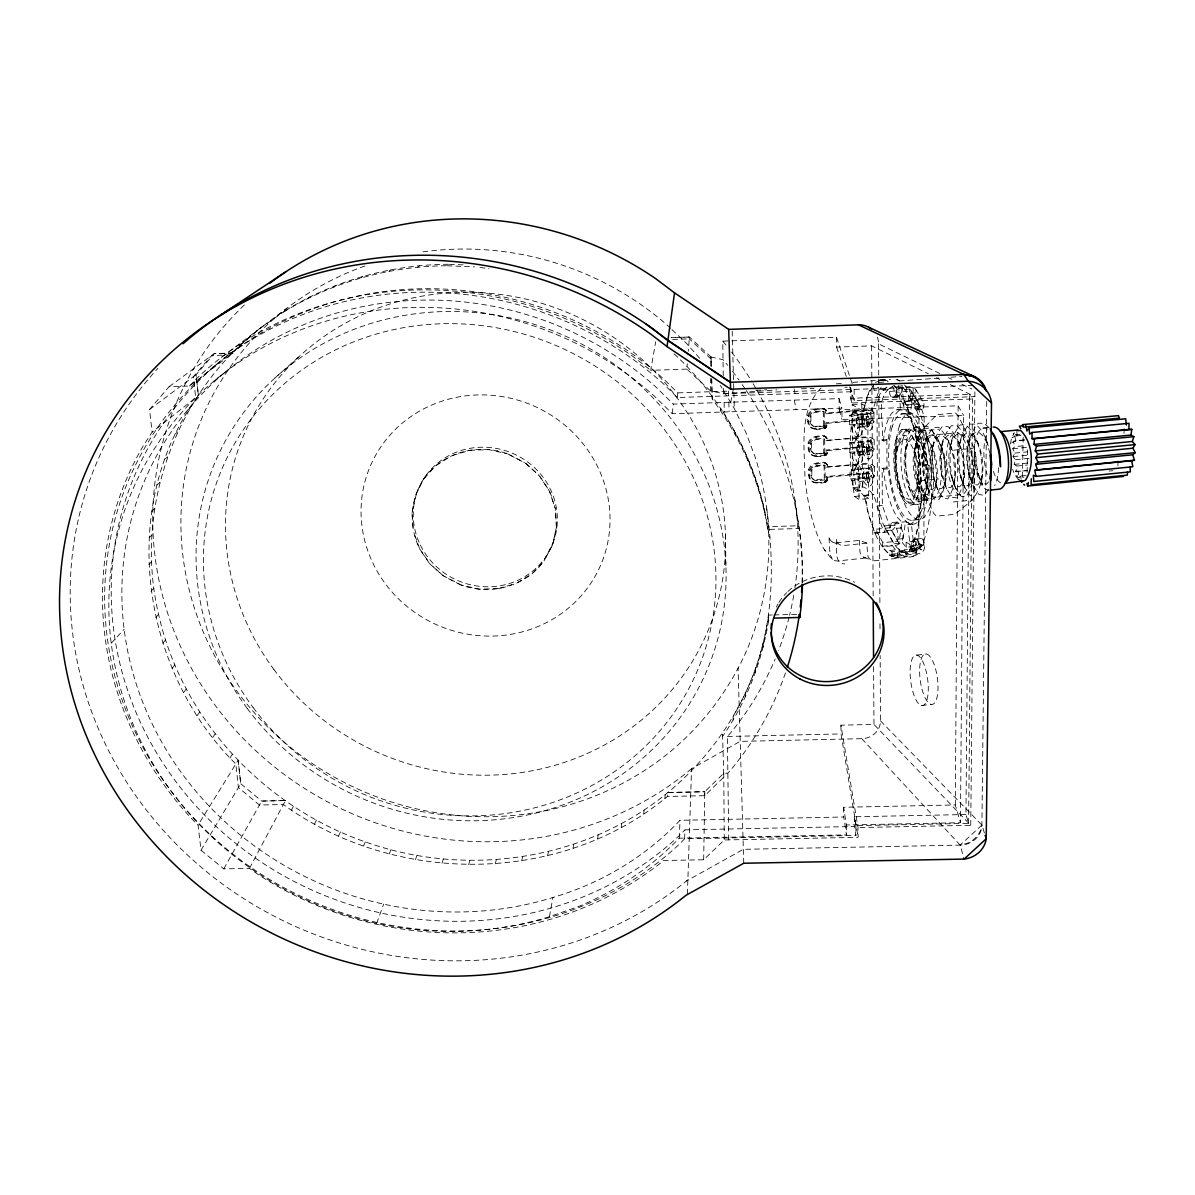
<?xml version="1.0" encoding="UTF-8"?>
<svg xmlns="http://www.w3.org/2000/svg" width="1195" height="1195" viewBox="0 0 1195 1195"><rect width="100%" height="100%" fill="white"/><g stroke="black" fill="none" stroke-linecap="round" stroke-linejoin="round"><path stroke-width="0.75" stroke-dasharray="5 3.75" d="M886.869 387.09L879.878 394.006L876.966 401.998L877.518 505.933L883.015 523.679L894.039 543.815L897.012 547.788L904.675 552.404L916.072 547.28L918.821 544.457L918.955 416.696L915.415 406.808L904.69 389.48L901.09 385.477M923.884 543.934L923.974 495.985L922.435 494.954A57.763 19.568 84.8 0 1 907.737 524.71L910.799 551.717L921.121 546.757L923.884 543.934L918.821 544.457M924.034 466.155L924.123 416.218L920.553 406.345L909.768 389.032L906.841 414.904L907.647 415.666A57.763 19.568 84.8 0 1 922.48 465.184L924.034 466.155L929.157 465.662L929.083 495.477L923.974 495.985M802.547 582.533A344.548 325.817 22.3 0 0 799.171 528.534L767.743 529.445C760.214 482.347 740.706 437.236 712.235 399.04L711.697 378.77M772.224 614.992L768.609 615.096L768.564 620.997C761.753 662.194 746.412 702.077 722.557 736.434L722.512 732.729L723.797 777.108L704.721 795.691L667.437 796.467C560.321 885.57 394.933 885.405 283.32 804.519L259.449 805.027L238.402 787.565L235.818 763.978C140.457 669.917 117.289 505.216 198.385 395.575L196.099 374.722L214.234 353.66L232.965 353.003L189.467 386.03L169.078 386.717L149.509 409.526L152.153 432.127L143.37 445.615A339.753 318.587 21.5 0 0 191.708 818.754L198.071 825.043L200.999 850.228L223.779 868.884L249.486 868.392L258.165 874.546A339.753 318.587 21.5 0 0 660.73 862.88L663.464 860.534L703.676 859.758L724.275 839.966L858.1 837.336L858.01 827.552L840.936 725.186L873.963 724.424L970.743 825.312L858.01 827.552M955.313 804.967L958.121 405.822L839.204 409.706L839.084 398.622L673.293 404.089L655.906 387.016A323.008 303.216 21.6 0 0 241.256 359.695A323.008 303.216 21.6 0 0 163.476 745.172A323.008 303.216 21.6 0 0 552.912 897.475A301.573 282.677 20.2 0 0 680.03 820.308L843.76 816.992L846.478 834.887L679.223 838.188C650.857 867.66 616.306 890.738 578.619 906.512L549.446 916.67A330.134 309.176 21.4 0 1 151.406 761.036A330.134 309.176 21.4 0 1 230.74 367.985A330.134 309.176 21.4 0 1 654.487 396.232L672.277 413.694L841.877 408.152L841.997 419.46L963.663 415.531L960.466 822.698L846.374 824.983L843.655 807.267L955.313 804.967L960.466 822.698M766.622 508.159C775.674 570.373 773.195 635.83 745.292 693.294C726.665 732.625 698.985 767.384 665.152 794.705C582.204 861.326 464.75 877.414 365.282 841.877C264.14 806.879 181.894 719.435 158.576 614.305C133.511 508.741 175.531 391.616 262.467 326.549M710.876 366.043L711.025 357.021L689.425 337.005L671.022 337.662L689.41 337.035L688.275 351.315M965.948 814.527L854.395 816.782L855.844 825.64L968.607 823.385L965.948 814.527L969.623 394.32L850.437 398.249L850.317 387.135L844.895 387.329M968.607 823.385L972.506 398.996L969.623 394.32M970.743 825.312L974.896 391.84M986.726 401.401L981.902 825.088L980.288 830.943A24.318 22.063 -8.5 0 1 966.576 843.58L960.168 845.119L743.335 849.316L686.453 880.999M703.676 859.758L704.766 791.732L723.767 773.255L727.86 773.15L730.474 770.282A342.98 324.502 22.4 0 0 785.578 672.516M704.721 795.691L704.781 791.747L667.661 792.509L667.437 796.467M711.234 366.238L711.04 357.006L723.02 359.68A342.98 324.502 22.4 0 1 727.77 365.341M899.312 485.304L902.852 495.701L907.184 501.766L911.561 502.512C922.674 484.319 921.554 455.683 906.885 439.551L902.748 439.431C890.275 453.995 895.877 476.551 902.18 492.833C895.563 473.25 892.023 446.885 906.168 429.946L911.695 430.051C928.649 448.185 933.878 480.211 920.643 501.601L916.207 500.854C901.418 480.719 899.387 448.962 915.236 429.095L920.822 429.199C937.851 447.214 943.094 479.404 929.725 500.675L925.229 499.958C910.381 479.882 908.29 448.005 924.273 428.258L929.919 428.348C947.052 446.258 952.281 478.612 938.792 499.764L934.221 499.047C919.328 479.061 917.177 447.064 933.31 427.407L939.016 427.496C956.224 445.287 961.467 477.821 947.829 498.853L943.214 498.136C928.246 478.224 926.065 446.123 942.317 426.57L948.083 426.645C965.396 444.331 970.624 477.029 956.866 497.942L952.176 497.239C937.164 477.403 934.923 445.182 951.31 425.734L957.135 425.808C974.403 442.942 979.825 476.7 965.874 497.03L961.124 496.328C946.052 476.581 943.766 444.241 960.302 424.897L966.172 424.957C983.515 441.956 988.952 475.924 974.866 496.119L970.056 495.432C954.924 475.759 952.579 443.3 969.264 424.061L975.195 424.12C983.261 429.931 986.592 439.76 989.087 448.991M1022.472 477.163L1023.174 436.414M1027.102 472.354L1027.521 448.244M973.089 385.447L723.528 393.738L710.428 390.84L710.652 378.442M1117.908 465.841L1118.132 458.507M1124.002 433.456L1124.241 426.092M687.394 894.159L691.561 768.714L740.123 741.378L861.819 738.689A18.821 17.447 -6.4 0 0 880.491 720.854L880.162 655.532M917.536 488.023L917.148 462.226L914.743 451.142M926.737 487.097L927.215 473.982L925.647 459.522L922.181 446.034M684.615 838.8L684.959 829.868L854.485 826.492L855.934 835.424L684.615 838.8L680.358 843.222A337.528 316.511 21.5 0 1 209.947 834.319A337.528 316.511 21.5 0 1 192.858 385.417A337.528 316.511 21.5 0 1 662.852 383.281L677.326 397.517L851.841 391.721L851.945 402.954L972.506 398.996M935.924 486.186L936.447 473.086L934.878 458.626L931.398 445.152M945.096 485.275L945.648 472.174L944.095 457.745L940.584 444.286M954.252 484.363L954.835 471.278L953.281 456.848L949.771 443.405M679.223 838.188L680.03 820.308M963.394 483.452L964.006 470.382L962.468 455.967L958.928 442.538M972.506 482.556L973.148 469.486L971.625 455.086L968.084 441.672M823.489 425.45L823.265 410.871L814.766 411.618A6.274 5.796 -55 0 0 810.016 415.576L810.061 421.88A5.811 5.363 -54.8 0 0 814.885 426.301L824.416 426.092L824.221 411.528L823.086 410.826M824.774 453.428L823.728 452.8L823.684 438.192L824.655 438.983L824.819 453.368L815.348 453.547A5.781 5.333 -53.1 0 1 810.554 449.171L810.509 442.927A6.229 5.751 -53.3 0 1 815.244 438.983L823.699 438.207M849.406 415.218L867.54 413.56A5.034 1.075 -1 0 0 870.632 412.141L868.899 411.11A5.273 1.12 -1 0 0 862.192 410.542L826.507 413.784C828.225 407.107 818.978 407.749 815.348 409.228A8.634 7.992 -55 0 0 807.656 415.651L807.745 421.357A8.186 7.558 -54.8 0 0 815.647 428.587C819.441 429.035 827.597 428.915 825.715 422.791L862.327 419.445A8.275 1.792 -1 0 1 871.379 420.252L873.829 421.73A8.051 1.748 -1 0 1 869.587 423.717L853.335 425.241L854.305 425.838A13.055 4.153 85.3 0 0 860.893 435.114A13.055 4.153 85.3 0 0 860.714 414.874A13.055 4.153 85.3 0 0 854.216 416.144L851.348 416.398L849.406 415.218L849.496 424.882L851.438 426.107A13.055 4.123 85.3 0 0 857.995 435.383A13.055 4.123 85.3 0 0 857.816 415.143A13.055 4.123 85.3 0 0 851.348 416.398M824.281 479.18L824.087 464.87L815.632 465.632A6.199 5.706 -51.7 0 0 810.927 469.56L810.972 475.759A5.751 5.288 -51.5 0 0 815.752 480.076C816.29 478.493 827.642 479.927 824.087 479.314M849.735 442.718L867.794 441.015A5.019 1.135 -0.9 0 0 870.886 439.521L869.138 438.431A5.258 1.18 -0.9 0 0 862.461 437.803L825.999 440.492C827.791 434.084 819.262 435.368 815.826 436.593A8.589 7.932 -53.3 0 0 808.149 443.001L808.238 448.663A8.141 7.514 -53.1 0 0 816.11 455.803C819.875 456.221 828.015 456.102 826.133 450.022L862.596 446.586A8.245 1.897 -0.9 0 1 871.618 447.468L874.068 449.036A8.021 1.852 -0.9 0 1 869.826 451.127L853.648 452.681L854.619 453.323A12.981 4.108 85 0 0 861.177 462.809A12.981 4.108 85 0 0 860.997 442.747A12.981 4.108 85 0 0 854.53 443.704L851.662 443.972L849.735 442.718L849.824 452.308L851.751 453.592A12.981 4.093 85 0 0 858.294 463.092A12.981 4.093 85 0 0 858.115 443.016A12.981 4.093 85 0 0 851.662 443.972M816.499 482.317C820.233 482.705 828.344 482.601 826.477 476.551L862.79 473.026A8.216 2.002 -0.8 0 1 871.782 473.967L874.217 475.625A7.992 1.957 -0.8 0 1 870.005 477.821L853.902 479.419L853.813 469.889L869.945 468.32A7.992 1.912 -0.8 0 0 874.157 466.155L871.723 464.526A8.231 1.972 -0.8 0 0 862.73 463.615L826.357 467.096C828.135 460.717 819.606 462.047 816.215 463.257A8.544 7.872 -51.7 0 0 808.582 469.635L808.671 475.252A8.096 7.454 -51.5 0 0 816.499 482.317L817.41 483.004C821.159 483.183 829.3 483.422 827.403 477.223L826.477 476.551M981.618 481.645L982.29 468.589L980.766 454.205L977.211 440.806M412.036 513.745L413.38 530.924M412.096 512.655L415.382 495.835M664.898 798.663L665.152 794.705M711.01 358.948L689.276 338.857L689.41 337.035M556.317 527.697L552.643 544.427M556.392 526.607L555.436 509.339M710.428 390.84L686.841 369.106L687.274 363.773M643.717 814.049L644.075 810.046M677.326 397.517L677.774 392.886L663.464 378.8A333.898 313.463 21.6 0 0 198.504 381.16A333.898 313.463 21.6 0 0 215.369 825.715A333.898 313.463 21.6 0 0 680.747 834.259L684.959 829.868M672.277 413.694L673.293 404.089M768.564 620.997L768.609 615.096M1027.61 470.77L1015.347 471.188L1016.572 471.831L1014.674 470.755L1017.528 471.756L1016.019 471.577L1016.646 466.05L1014.167 464.392L1015.391 459.702L1013.061 456.609L1014.794 453.084L1012.762 448.737L1014.884 446.601L1025.848 445.556M621.236 827.523L621.699 823.46M906.841 414.904L910.366 414.59L913.339 388.719L910.904 386.045M907.154 444.286C904.391 461.151 905.347 478.881 911.845 494.805M916.102 443.45C913.294 460.284 914.235 478.03 920.807 493.908M925.02 442.598C922.167 459.418 923.108 477.163 929.74 493.012M933.937 441.747C931.039 458.551 931.98 476.312 938.672 492.116M942.825 440.91C939.882 457.685 940.823 475.461 947.59 491.235M951.698 440.074C948.71 456.834 949.652 474.594 956.478 490.338L950.682 474.49L952.714 480.017M960.556 439.222C957.524 455.967 958.465 473.743 965.366 489.442L959.57 473.608L961.557 479.135M989.027 427.72L984.202 423.284L978.197 423.224C961.915 442.016 964.843 475.117 978.974 494.536L983.843 495.223L987.996 490.398L988.892 487.187M597.605 839.009L598.172 834.902M875.143 532.91L884.838 531.909L885.39 528.25L890.215 527.802L882.328 505.455L882.164 468.335L883.538 469.247A57.763 19.568 84.8 0 0 897.385 517.301L901.866 522.155L898.924 543.307L891.515 530.102L886.66 530.595M906.258 547.295L906.139 542.157L915.37 541.186L921.226 544.576L921.33 549.76L915.475 546.324L906.258 547.295L902.539 542.918L905.511 521.782L901.866 522.155M882.881 542.739L882.268 546.847L894.965 545.503A7.275 5.333 -27.6 0 0 902.688 539.05L902.763 538.646A7.693 2.569 84.1 0 0 901.224 527.891L898.834 523.544A7.678 2.554 84.1 0 0 895.384 525.202L895.324 525.606A7.215 5.318 -27.7 0 1 887.676 532.029L875.084 533.328L875.681 529.251L890.23 527.742L897.55 541.201L882.881 542.739L875.681 529.251M893.875 385.477L896.594 387.807L895.921 392.363L903.704 405.284L919.149 403.895L918.791 406.166A8.126 2.823 85.6 0 1 915.041 408.6L912.487 404.403A8.111 2.808 85.6 0 1 910.874 393.274L911.217 391.004L895.906 392.363L896.504 388.39L906.721 387.479L906.124 391.452L914.011 404.358L914.608 400.519L904.286 401.445M969.399 438.386C965.978 451.381 965.411 465.602 970.385 478.269M903.704 405.284L904.406 400.713L917.805 399.503A7.708 5.87 -31.3 0 1 923.989 405.254L923.929 405.702A8.126 2.853 85.6 0 1 920.135 408.137L915.041 408.6M890.215 527.802L890.544 525.695A7.678 2.539 84.1 0 1 893.965 524.052L898.834 523.544M901.926 555.615L892.038 556.676L889.902 555.331L889.857 550.477L892.008 551.791L901.911 550.746L901.926 555.615L896.907 551.657L892.127 545.249L892.665 541.723L885.39 528.25M920.135 408.137L917.566 403.955A8.096 2.823 85.6 0 1 915.967 392.826L916.027 392.363A7.633 5.855 -31.5 0 0 909.888 386.627L896.594 387.807M897.55 541.201L897.878 539.154A7.708 2.554 84.1 0 0 896.355 528.399L893.965 524.052M573.003 848.435L573.705 844.282M686.841 369.106L650.722 370.345L655.682 341.755M815.647 428.587L816.558 429.199C820.368 429.438 828.568 429.662 826.641 423.388L825.715 422.791M816.11 455.803L817.022 456.46C820.801 456.669 828.971 456.893 827.059 450.664L826.133 450.022M549.446 916.67L552.912 897.475M889.857 550.477L899.73 549.431L899.745 553.375L889.872 554.435C876.099 543.576 872.006 524.695 866.898 508.712C867.421 498.27 862.476 491.653 853.006 487.65L852.931 478.732L854.858 480.091A12.921 4.078 84.7 0 0 861.386 489.771A12.921 4.078 84.7 0 0 861.222 469.874A12.921 4.078 84.7 0 0 854.769 470.561L852.842 469.217L852.244 404.746L867.675 413.709L868.72 498.524L859.056 499.495L854.574 496.448A89.789 29.367 84.8 0 1 853.364 412.096L872.798 410.333L878.952 390.421L881.133 387.449M730.713 402.551L733.386 388.674M547.639 855.739L548.445 851.557M1010.372 443.972L1011.493 438.475L1014.331 432.695M918.522 480.778L917.013 487.799L914.489 491.309L911.456 490.816L908.454 486.44M552.538 544.92L556.422 527.174L555.406 508.831L549.476 491.175L539.05 475.431L525.666 463.316L507.696 453.906C478.119 442.568 441.597 452.636 423.687 479.061C409.945 499.659 408.69 526.711 419.639 548.804L430.185 564.174L443.464 575.915L461.121 585.012C490.204 595.976 525.919 586.431 544.024 560.888L553.285 542.396M927.693 479.867L926.14 486.888L923.571 490.413L920.494 489.92L917.446 485.543M521.662 860.878L522.588 856.695M936.835 478.971L935.252 485.992L932.638 489.502L929.516 489.024L926.424 484.662M945.962 478.06L944.334 485.08L941.69 488.606L938.523 488.128L935.386 483.766M955.074 477.163L953.416 484.184L950.727 487.694L947.501 487.231L944.334 482.885M964.171 476.267L962.468 483.273L959.734 486.798L956.478 486.335L953.266 482.003M823.908 452.696L824.849 453.308M973.238 475.371L971.505 482.377L968.727 485.902L965.426 485.439L962.184 481.107M495.268 863.851L496.328 859.653M982.305 474.475L980.542 481.48L977.704 485.006L974.358 484.543L971.072 480.226L968.443 472.742L974.224 488.561L971.072 480.226M468.649 864.627L469.829 860.43M896.668 450.455L898.192 445.137M441.986 863.208L443.3 859.011M415.457 859.608L416.906 855.441M415.74 494.82L423.493 479.464M905.661 449.589L908.23 442.419L911.83 438.58L916.012 438.684L920.24 442.777L923.929 450.261M824.401 426.122L815.797 426.914A5.811 5.377 -54.8 0 1 810.972 422.492L810.927 416.174A6.274 5.796 -54.9 0 1 815.692 412.215L824.206 411.483M824.655 453.443L816.275 454.19A5.781 5.333 -53.1 0 1 811.45 449.813L811.42 443.554A6.244 5.766 -53.3 0 1 816.155 439.611L824.655 438.983M825.162 479.942L816.663 480.748A5.751 5.303 -51.5 0 1 811.868 476.432L811.838 470.218A6.214 5.721 -51.7 0 1 816.543 466.289L824.983 465.497L825.207 479.763M914.638 448.737L917.237 441.567L920.882 437.728L925.109 437.833L929.366 441.911L933.086 449.395M376.664 923.362L383.64 904.122M929.157 465.662L927.589 464.691A57.733 19.703 84.8 0 0 907.797 410.527A57.733 19.703 84.8 0 0 888.273 440.492L883.419 440.94L882.029 440.089C885.107 423.822 874.845 401.625 888.916 388.793L889.304 391.497A7.857 2.644 85.7 0 0 892.859 397.427L895.234 395.799L900.208 395.351A7.887 2.674 85.7 0 0 901.627 385.925L901.553 385.402M923.601 447.886L926.245 440.716L929.919 436.877L934.191 436.982L938.493 441.045L942.243 448.513M932.548 447.035L935.222 439.865L938.941 436.026L943.258 436.115L947.59 440.193L951.369 447.647M389.271 853.857L390.84 849.705M552.269 545.413L544.233 560.5M941.481 446.183L944.184 439.028L947.949 435.174L952.31 435.264L956.687 439.327L960.481 446.766M950.398 445.332L953.132 438.177L956.941 434.323L961.333 434.412L965.754 438.475L969.578 445.899M959.301 444.48L962.065 437.325L965.904 433.486L970.355 433.561L974.806 437.609L978.66 445.033M968.174 443.629L970.982 436.489L974.866 432.635L979.347 432.724L983.843 436.758L987.712 444.167M363.579 845.985L365.282 841.877M338.588 836.052L340.396 831.989M314.464 824.117L316.391 820.099M291.371 810.255L293.417 806.296M364.908 265.977A296.151 281.602 22.9 0 0 224.182 672.307A296.151 281.602 22.9 0 0 667.811 753.672C700.061 727.576 726.082 694.205 743.858 656.757A296.151 281.602 22.9 0 0 755.21 457.252L745.919 432.5L734.313 408.511L720.436 385.507M249.486 868.392L285.426 800.575L261.66 801.068L240.718 783.711L238.163 760.199L198.071 825.043M872.529 386.717L867.451 395.889L863.089 411.214L869.124 391.303L873.396 385.358M223.779 868.884L261.66 801.068L285.426 800.575M423.687 479.061L425.017 476.82M200.999 850.228L240.733 783.681L238.163 760.199M229.978 758.063L232.338 754.344M972.342 500.048L974.134 497.195L974.597 449.171L958.554 416.278L955.612 412.992L936.76 414.725L918.582 433.68L918.537 480.017L933.444 513.028L936.372 516.18L954.939 514.283L972.342 500.048L953.326 501.96M212.665 737.509L215.115 733.864M197.175 715.596L199.699 712.041M183.627 692.458L186.226 689.007M172.14 668.274L174.814 664.928M988.579 481.764L986.667 484.109L983.276 483.661C975.762 475.177 975.643 462.883 975.628 452.143L976.39 464.317L978.869 475.759L977.286 471.861L982.708 484.797L979.96 479.344M1013.211 434.129L1013.928 433.277M162.834 643.194L165.552 639.967M155.798 617.412L158.576 614.305M424.076 478.642L434.861 466.588M728.741 839.876L727.382 736.478L729.876 733.745A326.429 310.312 22.9 0 0 775.152 659.013M111.21 643.283L124.131 629.257M532.746 573.017L543.65 561.291M151.123 591.137L153.931 588.134M448.454 264.274C391.183 264.678 334.107 280.437 285.381 310.655L283.125 312.343C332.105 281.975 389.48 266.141 447.02 265.753L448.454 264.274L464.855 264.961M189.467 386.03L198.519 376.739A339.753 318.587 21.5 0 1 633.694 357.006L650.722 370.345M148.867 564.533L151.69 561.65M285.381 310.655L260.107 328.326L238.866 346.281L230.426 354.885L211.59 355.542L193.381 376.694L195.681 397.651L152.153 432.127M894.308 385.925L899.133 391.348L906.676 406.121A89.67 29.785 84.8 0 1 909.664 549.386L905.317 553.868L915.4 552.807L919.821 548.311A89.58 30.219 84.8 0 0 917.013 405.18L914.608 400.519M149.076 537.81L151.914 535.061M417.847 267.157L419.415 265.678M151.795 511.206L154.633 508.577M157.008 484.931L159.831 482.407M275.059 377.889L300.752 355.094M389.062 271.205L390.78 269.712M554.256 537.093L555.033 536.406M164.731 459.179L167.524 456.789M174.903 434.203L177.667 431.933M360.95 277.837L362.817 276.314M187.51 410.214L190.214 408.048M821.084 388.016C798.096 410.841 804.892 449.664 804.937 478.911C807.925 503.229 812.182 528.19 824.386 549.79C828.643 553.255 830.824 561.456 837.426 560.993L867.286 557.826L864.986 557.363M214.727 380.428L225.915 371.63M333.763 286.979L335.765 285.396M307.757 298.511L309.878 296.883M212.829 367.209L218.461 362.951M237.82 348.402L243.183 344.354M238.866 346.281L241.33 344.414M221.404 357.365L286.964 308.161M149.509 409.526L196.07 374.692L198.385 395.575M169.078 386.717L214.204 353.63L232.965 353.003M873.381 385.193L874.098 390.272L878.385 387.18M884.001 389.391L886.899 387.329M893.337 385.851L888.946 388.958L874.098 390.272M892.531 397.577L897.818 396.979L900.208 395.351M436.534 465.258L450.859 456.161M516.852 583.026L531.073 574.287M915.758 538.945A7.947 2.719 83.9 0 1 919.493 545.637L919.866 548.251L912.203 551.522L911.83 548.923A7.902 2.704 83.9 0 1 913.279 540.035L921.121 538.333M913.279 540.035L920.762 538.422A7.932 2.734 83.9 0 1 924.512 545.099L924.586 545.622A7.454 7.036 62.8 0 1 918.596 553.703L905.496 555.107L904.749 549.849L919.866 548.251M904.749 549.849L897.251 553.106L897.699 557.243L895.01 557.617L892.023 555.75L892.008 551.791M875.517 382.43L882.971 379.263L887.81 381.041M912.711 556.467L920.389 553.255M452.278 455.579L469.336 450.381M869.258 458.88C875.457 455.713 874.262 440.97 866.689 440.417C860.519 443.629 861.744 458.193 869.258 458.88L868.317 458.79M498.659 588.523L515.448 583.593M905.511 521.782L911.397 524.321L914.474 551.328L912.039 550.746L911.934 545.562L906.139 542.157M915.4 552.807L914.832 548.789L907.214 552.045L907.677 556.183L904.944 556.556L901.911 554.704L892.023 555.75L892.038 556.676M921.42 705.543A25.483 8.514 82.5 0 0 925.737 669.663A25.483 8.514 82.5 0 0 910.47 665.854A25.483 8.514 82.5 0 0 921.42 705.543L931.024 704.363A25.453 8.634 82.4 0 0 935.446 668.513A25.453 8.634 82.4 0 0 919.986 664.719A25.453 8.634 82.4 0 0 931.024 704.363M916.774 655.114L926.379 653.994M895.01 557.617L907.677 556.183M894.039 543.815L902.539 542.918M882.343 546.264L892.127 545.249M911.934 545.562L921.226 544.576M919.493 545.637L924.512 545.099M916.072 547.28L921.121 546.757M911.83 548.923L916.804 548.4A7.902 2.719 83.9 0 1 918.268 539.513M912.039 550.746L921.33 549.76M914.474 551.328L897.251 553.106L897.983 558.289L890.066 555.406L882.268 546.847M889.902 555.331L899.76 554.286M890.544 525.695L895.384 525.202M907.737 524.71L912.696 524.187M896.355 528.399L901.224 527.891M916.804 548.4L916.879 548.923A7.364 6.961 62.9 0 1 910.948 556.9L874.964 560.739A7.394 6.976 -66.5 0 1 867.525 554.196L866.898 543.113L859.31 540.394L836.366 542.784A7.349 6.961 -67 0 1 828.927 536.256L829.987 554.256L832.347 559.335M897.878 539.154L902.763 538.646M866.898 543.113L843.7 545.532A7.439 7.036 -67 0 1 836.186 538.945C838.098 546.07 832.691 563.472 844.76 563.965M912.726 520.228L919.941 519.481M892.262 522.573L897.116 522.081M884.091 525.979L888.916 525.486M922.435 494.954L927.514 494.446L929.083 495.477M937.881 497L962.528 494.521M921.45 500.332A36.761 12.757 84.9 0 0 927.798 444.809A36.761 12.757 84.9 0 0 905.735 445.974A36.761 12.757 84.9 0 0 921.45 500.332L931.368 499.331A36.716 12.921 84.9 0 0 937.881 443.853A36.716 12.921 84.9 0 0 915.519 445.048A36.716 12.921 84.9 0 0 931.368 499.331M877.518 505.933L882.328 505.455M912.114 504.723L919.358 503.991M866.226 480.659A3.361 1.075 84.7 0 1 864.672 476.581L864.747 475.401A3.361 1.075 84.7 0 1 866.554 475.595A3.361 1.075 84.7 0 1 866.226 480.659L859.847 481.465L857.876 483.288L858.144 477.163L856.427 472.518L858.906 474.505L865.329 474.056M1016.646 466.05L1027.595 464.974M920.344 480.734L938.598 478.941M853.006 487.65L862.446 486.723C882.268 493.296 874.426 517.674 884.838 531.909M1016.019 471.577L1027.162 470.471M857.547 491.04L860.415 490.757M1026.266 475.685L1016.258 475.849L1018.499 477.701L1023.981 477.149M863.731 495.357L873.306 494.401M854.574 496.448L873.874 494.581M1109.094 471.054L1112.799 470.681M826.357 467.096L862.67 464.347A5.228 1.255 -0.8 0 1 869.318 465.034L871.05 466.184A4.989 1.195 -0.8 0 1 867.988 467.753L849.989 469.501L850.078 479.016L852.005 480.375A12.921 4.063 84.7 0 0 858.518 490.055A12.921 4.063 84.7 0 0 858.339 470.158A12.921 4.063 84.7 0 0 851.916 470.83L849.989 469.501M854.126 465.632L856.979 465.348M1014.794 453.084L1027.551 451.844M851.916 470.83L854.769 470.561M882.164 468.335L886.989 467.857L888.378 468.784A57.733 19.703 84.8 0 0 907.871 522.633A57.733 19.703 84.8 0 0 927.514 494.446M922.48 465.184L927.589 464.691M883.538 469.247L888.378 468.784M1013.061 456.609L1027.894 455.161M827.403 477.223L862.745 473.788A5.228 1.27 -0.8 0 1 869.377 474.475L871.11 475.655A4.989 1.225 -0.8 0 1 868.048 477.253L850.078 479.016M1015.391 459.702L1029.97 458.282M1014.167 464.392L1029.014 462.928M852.005 480.375L854.858 480.091M1020.112 434.248L1014.63 434.771L1012.135 437.773L1015.212 435.981L1013.375 436.235L1022.621 435.234M849.824 452.308L867.869 450.59A5.004 1.15 -0.9 0 0 870.946 449.066L869.198 447.961A5.243 1.21 -0.9 0 0 862.536 447.303M851.751 453.592L854.619 453.323M866.031 453.727A3.376 1.075 85 0 1 864.478 449.693L864.553 448.498A3.376 1.075 85 0 1 866.36 448.603A3.376 1.075 85 0 1 866.031 453.727L859.623 454.518L857.651 456.311L856.934 446.437L859.952 447.602M859.145 455.25L868.72 454.339M1024.832 439.82L1015.69 440.701L1011.553 442.912L1015.69 440.701L1014.63 434.771L1017.124 435.757L1016.691 429.603M1024.234 440.253L1013.3 441.299L1014.884 446.601M953.655 450.171L972.82 448.334M1012.762 448.737L1029.463 447.124M914.728 427.123L924.661 426.212M901.792 429.662L909.007 428.99M857.024 436.474L859.922 436.205M920.404 431.036L938.807 429.319M825.999 440.492L862.521 437.101A8.26 1.867 -0.9 0 1 871.558 437.938L874.008 439.476A8.036 1.822 -0.9 0 1 869.766 441.538L853.574 443.076L854.53 443.704M983.425 428.034L988.31 427.571M929.337 435.383L953.909 433.068M882.029 440.089L886.884 439.626L888.273 440.492M857.801 445.362L867.391 444.465M827.059 450.664L865.135 447.109M817.41 483.004A8.111 7.469 -51.5 0 1 809.568 475.924L809.478 470.307A8.559 7.887 -51.7 0 1 817.126 463.929C820.577 462.928 829.091 461.21 827.284 467.768M857.562 417.369L867.824 416.502M901.164 414.053L908.394 413.395M864.866 419.43L858.832 419.863L856.636 418.683L857.353 428.617L859.339 426.854L865.778 426.077A3.391 1.09 85.3 0 0 866.091 420.894A3.391 1.09 85.3 0 0 864.284 420.864L864.194 422.074A3.391 1.09 85.3 0 0 865.778 426.077M826.641 423.388L862.267 420.132A5.258 1.15 -1 0 1 868.959 420.715L870.707 421.775A5.034 1.09 -1 0 1 867.615 423.224L849.496 424.882M918.955 416.696L924.123 416.218M851.438 426.107L854.305 425.838M858.906 427.287L868.541 426.406M876.966 401.998L881.85 401.565M852.244 404.746L861.819 403.895L872.798 410.333M823.743 408.541L825.357 409.825L825.581 413.186L862.252 409.87A8.29 1.763 -1 0 1 871.319 410.647L873.784 412.096A8.066 1.718 -1 0 1 869.527 414.053L853.26 415.546L854.216 416.144M853.559 410.901L856.457 410.647M918.791 406.166L923.929 405.702M915.415 406.808L920.553 406.345M883.419 440.94A57.763 19.568 84.8 0 1 897.131 409.721L902.105 409.273M897.131 409.721L905.855 410.408L910.366 414.59M853.364 412.096L857.876 414.605L867.675 413.709M916.894 409.87L922.002 409.392M817.022 456.46A8.156 7.514 -53.1 0 1 809.149 449.305L809.06 443.629A8.604 7.947 -53.3 0 1 816.738 437.221C820.218 436.22 828.747 434.547 826.94 441.134M901.627 385.925L896.623 386.358A7.887 2.659 85.7 0 1 895.234 395.799M882.702 390.167L887.631 389.734M904.69 389.48L913.339 388.719M889.304 391.497L894.248 391.049A7.857 2.659 85.7 0 0 897.818 396.979M910.874 393.274L915.967 392.826M836.321 383.849L841.833 383.371M852.886 382.4L886.092 379.487M880.566 380.279L890.574 379.398M816.558 429.199A8.186 7.573 -54.8 0 1 808.656 421.969L808.567 416.248A8.649 7.992 -54.9 0 1 816.275 409.81L824.684 409.138M726.739 391.138L677.774 392.886M878.878 382.445L888.124 381.773M899.208 380.966L941.69 377.874M950.921 377.217L962.005 376.41M723.528 393.738L776.929 389.854M672.636 339.44L689.276 338.857M723.259 375.813L722.751 341.143L836.485 337.199L852.946 385.925M836.485 337.199L836.605 347.073L871.633 345.863L928.231 373.721M801.397 388.763L814.079 388.345M849.675 386.821L854.216 400.639L974.836 396.665L948.203 383.565M469.904 450.276L488.964 449.664L507.457 453.861M755.748 390.182L766.727 389.839M802.009 583.205A342.816 324.353 22.4 0 0 798.753 525.77L767.489 526.681L767.743 529.445M498.106 588.612L479.449 589.135L461.36 585.057M774.031 614.947L797.543 614.32M727.382 736.478L841.041 733.924L858.1 837.336M667.661 792.509L704.766 791.732M552.12 499.062L555.212 508.293M447.02 265.753L474.52 266.903M867.122 458.671L868.033 458.76M880.521 379.98L888.438 380.802M480.002 267.456L489.128 268.666M1018.065 479.27L1019.529 479.673M896.28 379.562L899.551 380.742M832.795 542.186L840.1 544.935M863.761 557.229L871.394 560.141M460.643 584.833L444.689 576.692M508.174 454.085L524.426 462.525M877.324 337.154A20.091 19.493 -30.7 0 1 878.564 343.846L940.196 373.691M948.516 377.725L951.847 379.338M961.841 384.178L971.834 389.017M936.551 377.829L939.882 379.457M824.042 408.615L825.76 409.661M825.043 409.302L826.148 410.139M823.445 408.511L824.371 409.093M825.357 409.825L826.283 410.408M825.461 410.124L826.462 411.02M825.581 413.186L826.507 413.784M815.348 409.228L816.275 409.81M815.438 411.528L816.364 412.111M825.73 425.539L826.656 426.152M825.67 425.853L826.596 426.466M809.911 415.89L810.822 416.472M825.566 426.167L826.507 426.779M823.489 425.36L824.43 425.958M825.431 426.466L826.372 427.078M825.267 426.749L826.193 427.362M807.656 415.651L808.567 416.248M823.295 425.584L824.221 426.197M825.073 427.003L825.999 427.616M824.834 427.242L825.76 427.84M824.58 427.437L825.506 428.049M824.296 427.601L825.237 428.213M824.012 427.735L824.938 428.348M823.714 427.825L824.64 428.437M810.001 421.073L810.912 421.686M815.677 426.286L816.603 426.899M807.745 421.357L808.656 421.969M812.227 425.435L813.138 426.032M824.759 436.085L826.178 437.056M824.475 435.981L826.387 437.265M823.878 435.861L825.118 436.519M825.64 436.892L826.567 437.519M810.882 427.377L811.793 427.989M825.775 437.161L826.82 438.087M825.954 437.758L826.88 438.386M868.72 498.524L864.194 495.492L868.944 515.837L875.084 533.328M815.826 436.593L816.738 437.221M815.916 438.879L816.827 439.506M826.148 452.756L827.074 453.398M826.089 453.069L827.015 453.712M825.999 453.383L826.925 454.025M825.864 453.667L826.791 454.324M810.404 443.226L811.315 443.853M825.7 453.951L826.626 454.593M825.491 454.205L826.417 454.847M825.267 454.429L826.193 455.086M825.013 454.638L825.939 455.28M808.149 443.001L809.06 443.629M824.729 454.802L825.655 455.444M824.445 454.936L825.372 455.579M824.132 455.026L825.058 455.668M810.479 448.379L811.39 449.021M816.14 453.517L817.066 454.175M808.238 448.663L809.149 449.305M812.705 452.681L813.616 453.338M824.834 462.614L826.925 464.183M824.236 462.51L825.461 463.212M826.133 463.794L827.059 464.452M826.238 464.078L827.224 465.049M811.375 454.623L812.286 455.28M823.893 464.795L825.013 465.647M816.215 463.257L817.126 463.929M816.304 465.527L817.216 466.184M826.492 479.255L827.418 479.942M826.447 479.568L827.373 480.256M826.342 479.867L827.269 480.554M826.208 480.166L827.134 480.853M826.044 480.45L826.97 481.122M810.822 469.844L811.734 470.516M825.85 480.704L826.776 481.376M825.625 480.928L826.537 481.615M825.372 481.122L826.283 481.809M825.088 481.286L826.014 481.973M824.804 481.421L825.715 482.108M808.582 469.635L809.478 470.307M824.505 481.51L825.416 482.197M810.897 474.968L811.808 475.64M816.543 480.046L817.455 480.734M808.671 475.252L809.568 475.924M813.123 479.225L814.019 479.912M811.778 481.167L812.69 481.839M443.464 575.915L430.558 564.503M525.666 463.316L538.661 475.087M1018.558 479.748L1014.749 474.654L1012.673 469.486M674.099 353.839C725.723 401.595 760.11 467.589 769.356 537.347M670.559 328.296L666.496 324.457A296.151 281.602 22.9 0 0 419.355 252.384M671.919 329.581L686.408 343.279L700.031 358.709M497.449 451.038L498.21 451.755M880.491 720.854L981.946 825.088L985.128 835.35M861.819 738.689L960.168 845.134L964.111 859.085M904.51 385.029L906.721 387.479M824.386 549.79L825.386 551M429.139 562.979L419.953 549.282M540.08 476.656L549.162 490.712M915.564 389.271L923.541 402.132M911.217 391.004L919.149 403.895M958.121 405.822L963.663 415.531M419.49 548.4L413.619 531.969M549.625 491.608L552.762 499.062M850.317 387.135L851.841 391.721M836.605 347.073L846.269 376.455M850.437 398.249L851.945 402.954M839.084 398.622L841.877 408.152M839.204 409.706L841.997 419.46M419.37 486.26L419.609 487.157M986.323 439.939L989.893 453.323M794.152 389.017L795.019 393.603M794.331 400.101L796.094 409.646M794.824 499.6L799.171 528.534M894.248 391.049L894.174 390.541A7.289 6.841 54.5 0 0 889.842 384.7M1021.113 479.285L1020.769 476.222L1018.499 477.701L1018.484 471.666M764.86 513.103L764.621 510.414A312.492 295.598 22.3 0 0 720.6 408.272L720.63 410.483M898.61 385.701L900.642 410.408M902.105 385.387L904.137 410.079M757.331 483.811L757.54 486.38M762.993 643.791L763.217 647.092M747.517 457.76L747.682 460.209M859.31 540.394L859.937 551.343A7.319 6.901 -66.5 0 0 865.479 557.766M755.285 669.021L755.479 672.427M735.254 432.515L735.343 434.831M745.292 693.294L745.426 696.819M711.622 378.994L712.235 399.04M743.753 863.238L738.077 667.841M711.04 357.006L711.309 366.073M732.191 331.12L734.313 408.511M728.845 402.073L729.114 411.648M728.323 391.019L728.457 395.62M733.192 720.062L733.118 716.447A312.492 295.598 22.3 0 0 768.31 617.8M915.37 541.186L915.475 546.324M724.11 402.416L724.26 411.991M857.876 414.605L859.056 499.495M723.438 388.36L723.632 395.978M725.455 534.479L725.933 567.715M846.374 824.983L846.478 834.887M843.655 807.267L843.76 816.992M840.936 725.186L841.041 733.924M854.126 389.406L854.216 400.639M855.844 825.64L855.934 835.424M854.395 816.782L854.485 826.492M862.82 414.68L862.895 424.359M863.089 442.18L863.163 451.785M861.819 403.895L862.312 468.306L863.298 468.978L862.446 486.723M723.752 773.24L724.275 839.966M873.948 412.544L873.993 422.179M874.172 439.954L874.232 449.514M874.322 466.647L874.381 476.133M871.633 345.863L873.172 595.752M873.605 666.616L873.963 724.424M870.916 412.544L870.976 422.193M871.155 439.954L871.215 449.514M871.319 466.647L871.379 476.133M886.884 439.626L886.989 467.857M878.564 343.846L879.908 605.148M879.998 623.805L880.028 631.274M687.872 879.834A372.75 349.612 21.5 0 1 182.715 850.496A372.75 349.612 21.5 0 1 157.874 368.359M776.347 607.045A56.075 52.819 -7.1 0 1 778.005 603.938M778.901 602.429A56.075 52.819 -7.1 0 1 786.698 592.66M787.983 591.42A56.075 52.819 -7.1 0 1 854.619 582.294M732.356 371.182A342.98 324.502 22.4 0 1 739.003 380.07M742.214 384.596A342.98 324.502 22.4 0 1 745.336 389.152M746.367 390.675A342.98 324.502 22.4 0 1 798.753 525.74M722.751 341.143A326.429 310.312 22.9 0 1 727.232 346.61M731.609 352.152A326.429 310.312 22.9 0 1 752.148 382.101M753.104 383.7A326.429 310.312 22.9 0 1 755.927 388.494M756.838 390.093A326.429 310.312 22.9 0 1 794.929 587.925M793.749 595.274A326.429 310.312 22.9 0 1 789.566 615.261M789.118 617.068A326.429 310.312 22.9 0 1 778.572 650.483M691.561 768.714A324.891 308.967 23 0 1 242.734 737.912A324.891 308.967 23 0 1 244.751 304.561M989.057 490.204A31.219 11.92 84.9 0 1 974.254 452.203A31.219 11.92 84.9 0 1 989.759 431.365M998.572 467.693A31.219 11.92 84.9 0 1 994.673 485.648M987.145 474.564A31.189 12.069 85 0 1 987.638 432.112M1000.544 482.87A25.976 10.113 85 0 1 993.433 471.383M904.406 400.713A89.7 29.8 84.8 0 1 921.375 488.187A89.7 29.8 84.8 0 1 905.496 555.107M897.161 379.487A7.379 6.916 54.5 0 1 898.774 380.503M895.428 459.866A32.101 10.934 84.8 0 1 906.617 436.026M917.984 474.893A32.101 10.934 84.8 0 1 906.437 498.195M894.846 453.547L894.816 462.659A36.731 12.533 84.8 0 0 907.378 502.214A36.731 12.533 84.8 0 0 920.389 480.51L920.479 471.084A36.731 12.533 84.8 0 0 907.841 431.231A36.731 12.533 84.8 0 0 894.846 453.547M863.029 417.428C859.085 424.404 869.706 437.923 872.559 426.032C876.547 419.027 865.837 405.478 863.029 417.428M863.447 472.742C859.638 479.434 869.885 493.236 872.888 481.6C876.757 474.863 866.42 461.061 863.447 472.742M867.675 423.209L866.823 427.183L869.512 426.839L867.884 420.237L868.735 416.263L866.046 416.592L867.675 423.209M867.854 451.217L867.017 455.086L868.003 454.205A5.034 1.628 85 0 1 866.599 446.004A5.034 1.628 85 0 1 869.497 447.901A5.034 1.628 85 0 1 868.093 454.294L869.691 454.712L868.078 448.08L868.929 444.196L866.241 444.555L867.854 451.217M868.048 478.822L867.211 482.601L869.87 482.183L868.272 475.505L869.109 471.711L866.435 472.13L868.048 478.822M981.902 825.088L960.168 845.119A21.659 19.628 -8.6 0 0 981.946 825.088M253.146 707.559A258.239 244.079 22.2 0 0 694.34 677.52A258.239 244.079 22.2 0 0 431.559 324.248A258.239 244.079 22.2 0 0 253.146 707.559M247.245 708.441A267.038 252.533 22.2 0 0 703.571 677.894A267.038 252.533 22.2 0 0 432.396 312.089A267.038 252.533 22.2 0 0 247.245 708.441M420.356 545.069A72.566 69.265 23.4 0 0 544.801 558.304A72.566 69.265 23.4 0 0 490.772 447.632A72.566 69.265 23.4 0 0 420.356 545.069M273.774 669.29A251.891 239.568 22.9 0 0 704.348 639.026A251.891 239.568 22.9 0 0 448.469 292.894A251.891 239.568 22.9 0 0 273.774 669.29M386.343 585.087A125.37 119.694 23.4 0 0 600.293 565.982A125.37 119.694 23.4 0 0 469.949 395.396A125.37 119.694 23.4 0 0 386.343 585.087M892.232 426.72A53.476 18.239 84.8 0 0 905.451 517.36A53.476 18.239 84.8 0 0 924.616 456.983A53.476 18.239 84.8 0 0 892.232 426.72M895.682 440.611A38.195 13.026 84.8 0 0 906.975 503.991A38.195 13.026 84.8 0 0 918.925 456.609A38.195 13.026 84.8 0 0 895.682 440.611M902.822 439.939A38.165 13.16 84.8 0 0 914.16 503.259A38.165 13.16 84.8 0 0 926.289 455.892A38.165 13.16 84.8 0 0 902.822 439.939M899.357 426.047A53.446 18.433 84.8 0 0 912.607 516.628A53.446 18.433 84.8 0 0 932.025 456.266A53.446 18.433 84.8 0 0 899.357 426.047M866.405 418.086A5.064 1.628 85.3 0 0 867.899 426.391A5.064 1.628 85.3 0 0 869.303 419.863A5.064 1.628 85.3 0 0 866.405 418.086M866.793 473.683A5.004 1.613 84.7 0 0 868.272 481.973A5.004 1.613 84.7 0 0 869.676 475.685A5.004 1.613 84.7 0 0 866.793 473.683M856.785 418.967A5.064 1.613 85.3 0 0 858.279 427.272A5.064 1.613 85.3 0 0 859.668 420.76A5.064 1.613 85.3 0 0 856.785 418.967M857.024 446.9A5.034 1.598 85 0 0 858.518 455.205A5.034 1.598 85 0 0 859.892 448.812A5.034 1.598 85 0 0 857.024 446.9M924.019 444.48A31.354 11.114 84.8 0 0 933.504 496.448A31.354 11.114 84.8 0 0 943.811 457.401A31.354 11.114 84.8 0 0 924.019 444.48M948.397 442.165A31.264 11.487 84.9 0 0 958.002 493.983A31.264 11.487 84.9 0 0 968.786 454.996A31.264 11.487 84.9 0 0 948.397 442.165"/><path stroke-width="1.5" d="M1032.017 432.485L1032.032 438.684L1128.931 429.438L1129.006 423.299L1032.017 432.485L1029.672 434.129L1028.985 427.9L1125.69 418.788L1126.362 424.957M991.491 402.969L986.204 838.77L964.111 859.085L743.753 863.238L685.945 895.339A378.949 354.796 21.4 0 1 175.232 865.18A378.949 354.796 21.4 0 1 144.998 378.546A378.949 354.796 21.4 0 1 651.096 334.331L667.019 346.595L730.608 389.182L968.219 381.25L991.491 402.969A26.126 24.871 -28.3 0 0 968.219 381.25L963.917 374.438L970.758 375.783A25.678 24.468 -28.7 0 1 985.218 389.286M1031.285 478.807L1031.061 484.782L1127.273 475.132L1127.453 472.159M990.7 480.734L991.402 467.693L990.087 455.116M1133.846 436.668L1036.543 446.034L1033.929 444.391L1034.601 438.67L1131.784 429.393L1130.978 435.07L1133.846 436.668L1132.337 441.493L1135.026 444.615L1132.935 448.215L1035.856 457.685L1037.992 462.181L1135.25 452.651L1132.935 448.215M667.019 346.595L674.533 292.865L655.786 278.719A324.891 308.967 23 0 0 269.502 283.454M1123.524 476.432L1027.685 486.051L1028.447 482.511M989.998 478.837L991.701 464.168L990.461 453.816M1135.026 444.615L1037.693 454.07L1035.243 450.888L1036.543 446.034M1035.856 457.685L1037.693 454.07M1027.864 429.692L1028.985 427.9M1021.441 482.347L1022.412 480.868M1135.25 452.651L1132.711 454.787L1134.488 460.209L1037.394 469.799L1035.721 464.317L1037.992 462.181M219.611 315.764L285.784 271.818M1016.721 430.618L1020.754 430.514C1032.794 442.822 1034.885 466.259 1025.25 480.554L1004.995 483.392M1034.87 470.307L1131.695 460.747L1132.815 466.752L1035.96 476.387L1034.87 470.307L1037.394 469.799M1131.695 460.747L1134.488 460.209M990.685 490.04L998.811 489.218A31.189 12.069 85 0 0 1008.207 456.908A31.189 12.069 85 0 0 993.194 427.108M1035.721 464.317L1132.711 454.787M1035.243 450.888L1132.337 441.493M968.772 375.842L971.849 375.559L975.478 377.097A23.392 22.272 -30.1 0 1 986.263 391.094M1033.929 444.391L1130.978 435.07M1023.025 425.793L1019.35 426.137L1020.814 428.736M1000.32 431.664L1018.006 430.006M674.533 292.865L728.681 329.387L858.458 324.831A20.091 19.493 -30.7 0 1 871.349 328.998M646.226 324.144L667.885 340.396L730.384 382.28L963.947 374.468L971.849 375.559M774.315 618.114L799.769 617.457A344.548 325.817 22.3 0 0 802.487 584.385M1128.931 429.438L1131.784 429.393M1032.032 438.684L1034.601 438.67M1019.918 480.943L1022.651 481.63M1035.96 476.387L1033.361 475.252L1033.794 481.495L1130.351 471.846L1130.052 467.2M868.481 327.131L975.478 377.097M858.458 324.831L963.947 374.468M730.384 382.295L667.885 340.396L652.246 328.341A372.75 349.612 21.5 0 0 183.074 343.772M1023.712 484.393L1024.668 485.2M990.222 428.826L995.405 439.073L999.005 452.442L1000.499 466.797A31.832 12.174 84.9 0 0 993.15 433.382M985.128 835.35L986.204 838.77A24.722 22.376 -8.3 0 1 964.111 859.085M1026.908 483.482L1027.685 486.051M1025.698 425.241L1026.998 431.066M799.769 617.457L799.35 614.275A342.98 324.502 22.4 0 1 787.296 667.378M728.681 329.387L730.608 389.182M873.201 601.354L873.545 657.295M876.338 602.833A56.075 52.819 -7.1 0 1 842.326 679.402A56.075 52.819 -7.1 0 1 771.148 632.334M771.074 628.914A56.075 52.819 -7.1 0 1 771.402 623.73M801.935 585.042A342.816 324.353 22.4 0 1 801.546 592.391M800.994 599.711A342.816 324.353 22.4 0 1 800.262 607.015M1001.231 432.366A25.976 10.113 85 0 1 1011.075 456.654A25.976 10.113 85 0 1 1005.757 482.511M1118.445 415.636L1022.427 424.643L1023.323 427.153L1119.416 418.116L1118.445 415.636M799.739 678.85A56.389 53.088 -7.1 0 0 884.046 631.318A56.389 53.088 -7.1 0 0 799.335 586.82A56.389 53.088 -7.1 0 0 799.739 678.85"/></g></svg>
